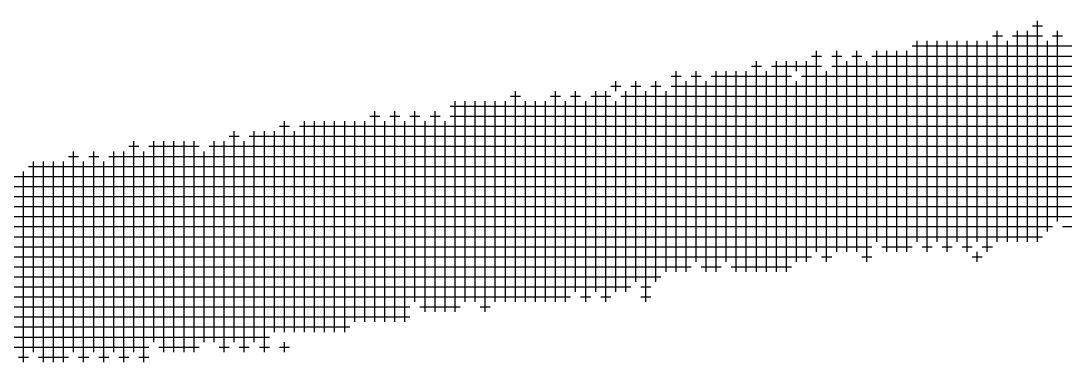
# Model space of a CAD drawing. Header units: feet. Extents: x 778950 to 1031250, y -253464 to -75264.
# Drawn here: x 938461.2 to 938756.1, y -245091.6 to -244995.2 of the extents above; entities that cross this region are included whole.
import ezdxf

# ---------------------------------------------------------------- set-up
doc = ezdxf.new("R2010")
doc.units = ezdxf.units.FT
doc.header["$LTSCALE"] = 3000
doc.header["$MEASUREMENT"] = 0
doc.layers.add('CX-MISC', color=2, linetype='CONTINUOUS')

msp = doc.modelspace()

# ---------------------------------------------------------------- linework, layer by layer
at = {"layer": 'CX-MISC'}
for p, q in [((938746.88, -244996.61, 7362.78), (938749.71, -244996.61, 7362.78)), ((938748.29, -245057.56, 7362.78), (938748.29, -244995.19, 7362.78)), ((938735.54, -244999.45, 7362.78), (938738.37, -244999.45, 7362.78)), ((938736.95, -245057.56, 7362.78), (938736.95, -244998.03, 7362.78)), ((938741.21, -244999.45, 7362.78), (938749.71, -244999.45, 7362.78)), ((938742.62, -245057.56, 7362.78), (938742.62, -244998.03, 7362.78)), ((938745.46, -245057.56, 7362.78), (938745.46, -244998.03, 7362.78)), ((938752.55, -244999.45, 7362.78), (938755.38, -244999.45, 7362.78)), ((938753.96, -245051.89, 7362.78), (938753.96, -244998.03, 7362.78)), ((938712.86, -245002.28, 7362.78), (939143.78, -245002.28, 7362.78)), ((938714.27, -245057.56, 7362.78), (938714.27, -245000.86, 7362.78)), ((938717.11, -245060.4, 7362.78), (938717.11, -245000.86, 7362.78)), ((938719.94, -245057.56, 7362.78), (938719.94, -245000.86, 7362.78)), ((938722.78, -245060.4, 7362.78), (938722.78, -245000.86, 7362.78)), ((938725.61, -245057.56, 7362.78), (938725.61, -245000.86, 7362.78)), ((938728.45, -245060.4, 7362.78), (938728.45, -245000.86, 7362.78)), ((938731.28, -245057.56, 7362.78), (938731.28, -245000.86, 7362.78)), ((938734.12, -245060.4, 7362.78), (938734.12, -245000.86, 7362.78)), ((938739.79, -245057.56, 7362.78), (938739.79, -245000.86, 7362.78)), ((938751.13, -245054.73, 7362.78), (938751.13, -245000.86, 7362.78)), ((938684.51, -245005.12, 7362.78), (938687.34, -245005.12, 7362.78)), ((938685.92, -245060.4, 7362.78), (938685.92, -245003.7, 7362.78)), ((938690.18, -245005.12, 7362.78), (938693.01, -245005.12, 7362.78)), ((938691.59, -245060.4, 7362.78), (938691.59, -245003.7, 7362.78)), ((938695.85, -245005.12, 7362.78), (938698.68, -245005.12, 7362.78)), ((938697.26, -245060.4, 7362.78), (938697.26, -245003.7, 7362.78)), ((938701.52, -245005.12, 7362.78), (939138.11, -245005.12, 7362.78)), ((938702.93, -245057.56, 7362.78), (938702.93, -245003.7, 7362.78)), ((938705.77, -245060.4, 7362.78), (938705.77, -245003.7, 7362.78)), ((938708.6, -245060.4, 7362.78), (938708.6, -245003.7, 7362.78)), ((938711.44, -245060.4, 7362.78), (938711.44, -245003.7, 7362.78)), ((938667.5, -245007.95, 7362.78), (938670.33, -245007.95, 7362.78)), ((938668.91, -245066.07, 7362.78), (938668.91, -245006.53, 7362.78)), ((938673.17, -245007.95, 7362.78), (938687.34, -245007.95, 7362.78)), ((938674.58, -245066.07, 7362.78), (938674.58, -245006.53, 7362.78)), ((938677.42, -245066.07, 7362.78), (938677.42, -245006.53, 7362.78)), ((938680.25, -245009.37, 7362.78), (938680.25, -245006.53, 7362.78)), ((938683.09, -245063.23, 7362.78), (938683.09, -245006.53, 7362.78)), ((938690.18, -245007.95, 7362.78), (939087.08, -245007.95, 7362.78)), ((938694.43, -245060.4, 7362.78), (938694.43, -245006.53, 7362.78)), ((938700.1, -245063.23, 7362.78), (938700.1, -245006.53, 7362.78)), ((938644.82, -245010.79, 7362.78), (938647.65, -245010.79, 7362.78)), ((938646.23, -245066.07, 7362.78), (938646.23, -245009.37, 7362.78)), ((938650.49, -245010.79, 7362.78), (938653.32, -245010.79, 7362.78)), ((938651.9, -245063.23, 7362.78), (938651.9, -245009.37, 7362.78)), ((938656.16, -245010.79, 7362.78), (938678.84, -245010.79, 7362.78)), ((938657.57, -245066.07, 7362.78), (938657.57, -245009.37, 7362.78)), ((938660.41, -245063.23, 7362.78), (938660.41, -245009.37, 7362.78)), ((938663.24, -245066.07, 7362.78), (938663.24, -245009.37, 7362.78)), ((938666.08, -245066.07, 7362.78), (938666.08, -245009.37, 7362.78)), ((938671.75, -245066.07, 7362.78), (938671.75, -245009.37, 7362.78)), ((938681.67, -245010.79, 7362.78), (939081.41, -245010.79, 7362.78)), ((938688.76, -245063.23, 7362.78), (938688.76, -245009.37, 7362.78)), ((938627.81, -245013.62, 7362.78), (938630.64, -245013.62, 7362.78)), ((938629.22, -245015.04, 7362.78), (938629.22, -245012.2, 7362.78)), ((938633.48, -245013.62, 7362.78), (938636.31, -245013.62, 7362.78)), ((938634.89, -245068.9, 7362.78), (938634.89, -245012.2, 7362.78)), ((938639.15, -245013.62, 7362.78), (938641.98, -245013.62, 7362.78)), ((938640.56, -245068.9, 7362.78), (938640.56, -245012.2, 7362.78)), ((938644.82, -245013.62, 7362.78), (939027.54, -245013.62, 7362.78)), ((938649.07, -245066.07, 7362.78), (938649.07, -245012.2, 7362.78)), ((938654.74, -245066.07, 7362.78), (938654.74, -245012.2, 7362.78)), ((938680.25, -245063.23, 7362.78), (938680.25, -245012.2, 7362.78)), ((938583.86, -245077.41, 7362.78), (938583.86, -245017.87, 7362.78)), ((938586.7, -245074.57, 7362.78), (938586.7, -245017.87, 7362.78)), ((938589.53, -245074.57, 7362.78), (938589.53, -245017.87, 7362.78)), ((938592.37, -245077.41, 7362.78), (938592.37, -245017.87, 7362.78)), ((938595.2, -245074.57, 7362.78), (938595.2, -245017.87, 7362.78)), ((938598.04, -245074.57, 7362.78), (938598.04, -245017.87, 7362.78)), ((938599.46, -245016.46, 7362.78), (938602.29, -245016.46, 7362.78)), ((938600.87, -245074.57, 7362.78), (938600.87, -245015.04, 7362.78)), ((938603.71, -245074.57, 7362.78), (938603.71, -245017.87, 7362.78)), ((938606.54, -245074.57, 7362.78), (938606.54, -245017.87, 7362.78)), ((938609.38, -245074.57, 7362.78), (938609.38, -245017.87, 7362.78)), ((938610.8, -245016.46, 7362.78), (938613.63, -245016.46, 7362.78)), ((938612.21, -245074.57, 7362.78), (938612.21, -245015.04, 7362.78)), ((938615.05, -245074.57, 7362.78), (938615.05, -245017.87, 7362.78)), ((938616.47, -245016.46, 7362.78), (938619.3, -245016.46, 7362.78)), ((938617.88, -245071.74, 7362.78), (938617.88, -245015.04, 7362.78)), ((938620.72, -245074.57, 7362.78), (938620.72, -245017.87, 7362.78)), ((938622.14, -245016.46, 7362.78), (938627.81, -245016.46, 7362.78)), ((938623.55, -245071.74, 7362.78), (938623.55, -245015.04, 7362.78)), ((938626.39, -245074.57, 7362.78), (938626.39, -245015.04, 7362.78)), ((938629.22, -245071.74, 7362.78), (938629.22, -245017.87, 7362.78)), ((938630.64, -245016.46, 7362.78), (939013.37, -245016.46, 7362.78)), ((938632.06, -245071.74, 7362.78), (938632.06, -245015.04, 7362.78)), ((938637.73, -245074.57, 7362.78), (938637.73, -245015.04, 7362.78)), ((938643.4, -245066.07, 7362.78), (938643.4, -245015.04, 7362.78)), ((938561.18, -245080.24, 7362.78), (938561.18, -245020.71, 7362.78)), ((938566.85, -245080.24, 7362.78), (938566.85, -245020.71, 7362.78)), ((938572.52, -245074.57, 7362.78), (938572.52, -245020.71, 7362.78)), ((938578.19, -245077.41, 7362.78), (938578.19, -245020.71, 7362.78)), ((938582.45, -245019.29, 7362.78), (939002.03, -245019.29, 7362.78)), ((938535.67, -245083.08, 7362.78), (938535.67, -245023.54, 7362.78)), ((938541.34, -245083.08, 7362.78), (938541.34, -245023.54, 7362.78)), ((938544.17, -245083.08, 7362.78), (938544.17, -245023.54, 7362.78)), ((938547.01, -245083.08, 7362.78), (938547.01, -245023.54, 7362.78)), ((938549.84, -245083.08, 7362.78), (938549.84, -245023.54, 7362.78)), ((938552.68, -245083.08, 7362.78), (938552.68, -245023.54, 7362.78)), ((938555.51, -245080.24, 7362.78), (938555.51, -245023.54, 7362.78)), ((938558.35, -245080.24, 7362.78), (938558.35, -245023.54, 7362.78)), ((938559.77, -245022.13, 7362.78), (938562.6, -245022.13, 7362.78)), ((938564.02, -245080.24, 7362.78), (938564.02, -245023.54, 7362.78)), ((938565.44, -245022.13, 7362.78), (938568.27, -245022.13, 7362.78)), ((938569.69, -245080.24, 7362.78), (938569.69, -245023.54, 7362.78)), ((938571.11, -245022.13, 7362.78), (938573.94, -245022.13, 7362.78)), ((938575.36, -245077.41, 7362.78), (938575.36, -245023.54, 7362.78)), ((938576.78, -245022.13, 7362.78), (938579.61, -245022.13, 7362.78)), ((938581.03, -245077.41, 7362.78), (938581.03, -245023.54, 7362.78)), ((938582.45, -245022.13, 7362.78), (938990.69, -245022.13, 7362.78)), ((938521.49, -245085.91, 7362.78), (938521.49, -245026.38, 7362.78)), ((938527.16, -245085.91, 7362.78), (938527.16, -245026.38, 7362.78)), ((938530, -245088.75, 7362.78), (938530, -245026.38, 7362.78)), ((938532.83, -245083.08, 7362.78), (938532.83, -245026.38, 7362.78)), ((938534.25, -245024.96, 7362.78), (938537.09, -245024.96, 7362.78)), ((938538.5, -245083.08, 7362.78), (938538.5, -245026.38, 7362.78)), ((938539.92, -245024.96, 7362.78), (938979.35, -245024.96, 7362.78)), ((938493.14, -245088.75, 7362.78), (938493.14, -245029.21, 7362.78)), ((938498.81, -245085.91, 7362.78), (938498.81, -245029.21, 7362.78)), ((938501.65, -245088.75, 7362.78), (938501.65, -245029.21, 7362.78)), ((938504.48, -245088.75, 7362.78), (938504.48, -245029.21, 7362.78)), ((938507.32, -245088.75, 7362.78), (938507.32, -245029.21, 7362.78)), ((938510.15, -245088.75, 7362.78), (938510.15, -245029.21, 7362.78)), ((938515.82, -245085.91, 7362.78), (938515.82, -245029.21, 7362.78)), ((938518.66, -245088.75, 7362.78), (938518.66, -245029.21, 7362.78)), ((938520.08, -245027.8, 7362.78), (938522.91, -245027.8, 7362.78)), ((938524.33, -245088.75, 7362.78), (938524.33, -245029.21, 7362.78)), ((938525.75, -245027.8, 7362.78), (938945.33, -245027.8, 7362.78)), ((938476.13, -245088.75, 7362.78), (938476.13, -245032.05, 7362.78)), ((938481.8, -245088.75, 7362.78), (938481.8, -245032.05, 7362.78)), ((938487.47, -245088.75, 7362.78), (938487.47, -245032.05, 7362.78)), ((938490.31, -245091.58, 7362.78), (938490.31, -245032.05, 7362.78)), ((938491.73, -245030.63, 7362.78), (938494.56, -245030.63, 7362.78)), ((938495.98, -245091.58, 7362.78), (938495.98, -245032.05, 7362.78)), ((938497.4, -245030.63, 7362.78), (938511.57, -245030.63, 7362.78)), ((938512.99, -245085.91, 7362.78), (938512.99, -245032.05, 7362.78)), ((938514.41, -245030.63, 7362.78), (938919.81, -245030.63, 7362.78)), ((938464.79, -245088.75, 7362.78), (938464.79, -245034.88, 7362.78)), ((938467.63, -245091.58, 7362.78), (938467.63, -245034.88, 7362.78)), ((938470.46, -245091.58, 7362.78), (938470.46, -245034.88, 7362.78)), ((938473.3, -245091.58, 7362.78), (938473.3, -245034.88, 7362.78)), ((938474.72, -245033.47, 7362.78), (938477.55, -245033.47, 7362.78)), ((938478.97, -245091.58, 7362.78), (938478.97, -245034.88, 7362.78)), ((938480.39, -245033.47, 7362.78), (938483.22, -245033.47, 7362.78)), ((938484.64, -245091.58, 7362.78), (938484.64, -245034.88, 7362.78)), ((938486.06, -245033.47, 7362.78), (938899.97, -245033.47, 7362.78)), ((938461.96, -245091.58, 7362.78), (938461.96, -245037.72, 7362.78)), ((938463.38, -245036.3, 7362.78), (938897.13, -245036.3, 7362.78)), ((938446.37, -245039.14, 7362.78), (938860.28, -245039.14, 7362.78)), ((938440.7, -245041.97, 7362.78), (938843.27, -245041.97, 7362.78)), ((938401.01, -245044.81, 7362.78), (938831.93, -245044.81, 7362.78)), ((938378.33, -245047.64, 7362.78), (938806.41, -245047.64, 7362.78)), ((938338.64, -245053.31, 7362.78), (938752.55, -245053.31, 7362.78)), ((938361.32, -245050.48, 7362.78), (938763.89, -245050.48, 7362.78)), ((938755.38, -245053.31, 7362.78), (938758.22, -245053.31, 7362.78)), ((938327.3, -245056.15, 7362.78), (938749.71, -245056.15, 7362.78)), ((938315.96, -245058.98, 7362.78), (938701.52, -245058.98, 7362.78)), ((938704.35, -245058.98, 7362.78), (938712.86, -245058.98, 7362.78)), ((938715.69, -245058.98, 7362.78), (938718.53, -245058.98, 7362.78)), ((938721.36, -245058.98, 7362.78), (938724.2, -245058.98, 7362.78)), ((938727.03, -245058.98, 7362.78), (938729.87, -245058.98, 7362.78)), ((938732.7, -245058.98, 7362.78), (938735.54, -245058.98, 7362.78)), ((938262.09, -245061.82, 7362.78), (938684.51, -245061.82, 7362.78)), ((938687.34, -245061.82, 7362.78), (938690.18, -245061.82, 7362.78)), ((938698.68, -245061.82, 7362.78), (938701.52, -245061.82, 7362.78)), ((938729.87, -245061.82, 7362.78), (938732.7, -245061.82, 7362.78)), ((938731.28, -245063.23, 7362.78), (938731.28, -245060.4, 7362.78)), ((938253.59, -245064.65, 7362.78), (938650.49, -245064.65, 7362.78)), ((938653.32, -245064.65, 7362.78), (938658.99, -245064.65, 7362.78)), ((938661.83, -245064.65, 7362.78), (938678.84, -245064.65, 7362.78)), ((938213.9, -245067.49, 7362.78), (938641.98, -245067.49, 7362.78)), ((938185.55, -245070.32, 7362.78), (938633.48, -245070.32, 7362.78)), ((938636.31, -245070.32, 7362.78), (938639.15, -245070.32, 7362.78)), ((938154.36, -245073.16, 7362.78), (938616.47, -245073.16, 7362.78)), ((938619.3, -245073.16, 7362.78), (938622.14, -245073.16, 7362.78)), ((938624.97, -245073.16, 7362.78), (938627.81, -245073.16, 7362.78)), ((938636.31, -245073.16, 7362.78), (938639.15, -245073.16, 7362.78)), ((938114.67, -245075.99, 7362.78), (938571.11, -245075.99, 7362.78)), ((938573.94, -245075.99, 7362.78), (938585.28, -245075.99, 7362.78)), ((938590.95, -245075.99, 7362.78), (938593.79, -245075.99, 7362.78)), ((938077.82, -245078.83, 7362.78), (938571.11, -245078.83, 7362.78)), ((938063.64, -245081.66, 7362.78), (938554.1, -245081.66, 7362.78)), ((938038.13, -245084.5, 7362.78), (938531.42, -245084.5, 7362.78)), ((938021.12, -245087.33, 7362.78), (938497.4, -245087.33, 7362.78)), ((938500.23, -245087.33, 7362.78), (938511.57, -245087.33, 7362.78)), ((938517.24, -245087.33, 7362.78), (938520.08, -245087.33, 7362.78)), ((938522.91, -245087.33, 7362.78), (938525.75, -245087.33, 7362.78)), ((938528.58, -245087.33, 7362.78), (938531.42, -245087.33, 7362.78)), ((938534.25, -245087.33, 7362.78), (938537.09, -245087.33, 7362.78)), ((938535.67, -245088.75, 7362.78), (938535.67, -245085.91, 7362.78)), ((938460.54, -245090.17, 7362.78), (938463.38, -245090.17, 7362.78)), ((938466.21, -245090.17, 7362.78), (938474.72, -245090.17, 7362.78)), ((938477.55, -245090.17, 7362.78), (938480.39, -245090.17, 7362.78)), ((938483.22, -245090.17, 7362.78), (938486.06, -245090.17, 7362.78)), ((938488.89, -245090.17, 7362.78), (938491.73, -245090.17, 7362.78)), ((938494.56, -245090.17, 7362.78), (938497.4, -245090.17, 7362.78))]:
    msp.add_line(p, q, dxfattribs=at)

doc.saveas('drawing.dxf')
